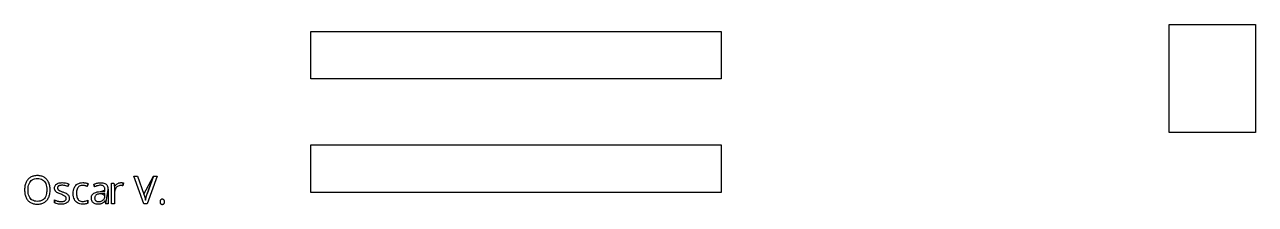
# Model space of a CAD drawing. Extents: x 17 to 302, y 169 to 210.
import ezdxf

# ---------------------------------------------------------------- set-up
doc = ezdxf.new("R2010")
doc.units = 0
doc.layers.get('0').update_dxf_attribs({"linetype": 'CONTINUOUS'})

msp = doc.modelspace()

# ---------------------------------------------------------------- linework, layer by layer
at = {"color": 7}
for points in [[(83.110615, 208.663876), (178.110691, 208.663876), (178.110691, 197.663867), (83.110615, 197.663867), (83.110615, 208.663876)], [(281.813011, 210.243879), (301.813028, 210.243879), (301.813028, 185.243859), (281.813011, 185.243859), (281.813011, 210.243879)], [(83.110615, 182.393854), (178.110691, 182.393854), (178.110691, 171.393845), (83.110615, 171.393845), (83.110615, 182.393854)], [(46.724852, 175.18952), (47.529047, 175.189525), (45.213127, 168.764713), (44.474845, 168.764713), (42.172108, 175.189525), (42.963124, 175.189525), (44.439688, 171.032294)], [(45.257077, 171.058656), (46.724852, 175.18952)], [(17.637417, 171.985904), (17.637417, 171.985904)], [(22.757052, 171.985904), (22.757052, 171.985904)], [(27.08567, 173.352609), (26.826392, 172.759346)], [(31.585665, 173.418518), (31.361544, 172.798888)], [(33.06224, 172.689029), (32.838118, 173.247135)], [(34.631084, 171.625552), (35.448468, 171.651919), (35.448468, 171.950747)], [(35.430894, 170.698305), (35.430894, 171.133364), (34.701401, 171.102602)], [(36.160387, 172.051822), (36.160387, 168.764709), (35.619859, 168.764709), (35.619859, 168.764709)], [(37.663319, 171.348696), (37.663319, 168.764709), (36.933826, 168.764709), (36.933826, 173.58112), (37.535877, 173.58112), (37.619373, 172.689029), (37.65453, 172.689029)], [(39.131094, 173.669011), (39.131094, 173.669011)], [(39.706778, 173.616276), (39.605703, 172.939518)], [(23.785364, 168.980045), (23.785364, 169.656804)], [(27.186744, 170.078675), (27.186744, 170.078675)], [(30.298075, 168.676818), (30.298075, 168.676818)], [(31.515357, 169.573303), (31.515357, 168.927307)], [(33.971904, 169.278869), (33.971904, 169.278869)], [(35.619859, 168.764709), (35.474835, 169.450256), (35.439679, 169.450256)], [(48.197021, 169.23053), (48.197021, 169.23053)]]:
    msp.add_lwpolyline(points, close=True, dxfattribs=at)
for points, knots in [([(22.757052, 171.985904), (22.742901, 171.665497), (22.716216, 171.061312), (22.451828, 170.224139), (22.01255, 169.541108), (21.406636, 169.030531), (20.647556, 168.730419), (19.80296, 168.648954), (18.95711, 168.728959), (18.190238, 169.021195), (17.581237, 169.524713), (17.143987, 170.208728), (16.891689, 171.054523), (16.822219, 171.992085), (16.891798, 172.927941), (17.145369, 173.768005), (17.584132, 174.447788), (18.194872, 174.94841), (18.963706, 175.23873), (19.809946, 175.318315), (20.653655, 175.237316), (21.410283, 174.938689), (22.014892, 174.430637), (22.453218, 173.74899), (22.716457, 172.911683), (22.742974, 172.306945), (22.757052, 171.985904)], [0, 0, 0, 0, 0.959004, 1.808374, 2.599691, 3.365287, 4.145849, 5.009599, 5.889169, 6.674617, 7.433634, 8.218806, 9.074966, 10.054065, 11.025405, 11.876199, 12.65877, 13.41756, 14.204514, 15.086702, 15.947727, 16.725702, 17.488423, 18.277436, 19.126582, 20.08751, 20.08751, 20.08751, 20.08751]), ([(17.637417, 171.985904), (17.647148, 171.717975), (17.66519, 171.22118), (17.848071, 170.540568), (18.16016, 169.995756), (18.606994, 169.600271), (19.17498, 169.37157), (19.809541, 169.310552), (20.443669, 169.371086), (21.011834, 169.598172), (21.454635, 169.993903), (21.760902, 170.53925), (21.935151, 171.219895), (21.982672, 171.983364), (21.935259, 172.745148), (21.761373, 173.420495), (21.456444, 173.962555), (21.015779, 174.356878), (20.449886, 174.583304), (19.815792, 174.643603), (19.179682, 174.582744), (18.608454, 174.354561), (18.160765, 173.959027), (17.848848, 173.41683), (17.665313, 172.742286), (17.647179, 172.250597), (17.637417, 171.985904)], [0, 0, 0, 0, 0.802433, 1.487873, 2.092479, 2.660242, 3.243645, 3.8981, 4.556163, 5.138608, 5.701721, 6.302599, 6.987759, 7.792289, 8.589253, 9.269278, 9.867223, 10.428246, 11.00838, 11.663746, 12.323051, 12.909158, 13.477656, 14.080582, 14.760377, 15.55307, 15.55307, 15.55307, 15.55307]), ([(25.2883, 170.97077), (25.152709, 171.022651), (24.908023, 171.116275), (24.587847, 171.260321), (24.343578, 171.394049), (24.160748, 171.530761), (24.017646, 171.672901), (23.905659, 171.828419), (23.826823, 172.00152), (23.781292, 172.193926), (23.763552, 172.451704), (23.803006, 172.763535), (23.972492, 173.092057), (24.251544, 173.35043), (24.619, 173.539054), (25.067943, 173.64874), (25.564455, 173.680422), (26.081721, 173.645042), (26.594646, 173.54129), (26.920813, 173.415957), (27.08567, 173.352609)], [0, 0, 0, 0, 0.435455, 0.785815, 1.052691, 1.269049, 1.468442, 1.655614, 1.840795, 2.035312, 2.245349, 2.614199, 2.962737, 3.331055, 3.736766, 4.18923, 4.707705, 5.223553, 5.741246, 6.270325, 6.270325, 6.270325, 6.270325]), ([(26.826392, 172.759346), (26.671555, 172.818502), (26.376732, 172.931139), (25.93493, 173.033014), (25.542894, 173.066112), (25.211464, 173.048742), (24.945738, 172.998536), (24.734799, 172.909551), (24.579441, 172.785308), (24.483907, 172.626136), (24.461036, 172.465856), (24.473129, 172.32688), (24.505983, 172.214148), (24.563482, 172.113025), (24.646738, 172.021891), (24.754779, 171.935696), (24.898793, 171.846338), (25.102598, 171.749799), (25.38458, 171.632375), (25.603756, 171.549431), (25.727758, 171.502505)], [0, 0, 0, 0, 0.496821, 0.945994, 1.355058, 1.672956, 1.939271, 2.16247, 2.35315, 2.526498, 2.705666, 2.828716, 2.943416, 3.055038, 3.174539, 3.311464, 3.468549, 3.681896, 3.987151, 4.384868, 4.384868, 4.384868, 4.384868]), ([(25.727758, 171.502505), (25.8992, 171.436651), (26.207404, 171.318265), (26.599563, 171.112289), (26.884307, 170.897552), (27.063872, 170.651259), (27.169732, 170.376271), (27.180948, 170.180063), (27.186744, 170.078675)], [0, 0, 0, 0, 0.55053, 0.989693, 1.326101, 1.609669, 1.893158, 2.196279, 2.196279, 2.196279, 2.196279]), ([(30.298075, 168.676818), (30.081047, 168.688502), (29.669688, 168.710647), (29.102999, 168.933993), (28.651562, 169.305633), (28.326327, 169.813818), (28.138717, 170.442659), (28.087133, 171.148443), (28.139315, 171.859334), (28.32941, 172.503896), (28.659394, 173.024708), (29.120277, 173.4075), (29.700935, 173.629494), (30.201489, 173.676652), (30.578411, 173.663476), (30.810477, 173.638438), (31.036727, 173.597559), (31.24626, 173.546139), (31.42963, 173.490083), (31.536588, 173.441027), (31.585665, 173.418518)], [0, 0, 0, 0, 0.648734, 1.229625, 1.792642, 2.375881, 3.012443, 3.741067, 4.488501, 5.140615, 5.736545, 6.311402, 6.906435, 7.57331, 7.804906, 8.037689, 8.272828, 8.494049, 8.684906, 8.846732, 8.846732, 8.846732, 8.846732]), ([(31.361544, 172.798888), (31.306433, 172.819811), (31.194049, 172.862477), (31.017715, 172.9152), (30.836071, 172.960511), (30.656961, 172.99566), (30.48794, 173.017764), (30.101152, 173.035332), (29.46703, 172.915682), (28.90868, 172.131658), (28.843353, 171.317754), (28.880983, 170.629029), (28.996579, 170.162346), (29.195731, 169.784559), (29.484648, 169.504491), (29.860175, 169.341784), (30.271715, 169.301672), (30.691215, 169.335087), (31.107226, 169.420574), (31.377026, 169.521537), (31.515357, 169.573303)], [0, 0, 0, 0, 0.176797, 0.360531, 0.551729, 0.738224, 0.908013, 1.061983, 1.903527, 2.696483, 3.749232, 4.29658, 4.766113, 5.17946, 5.56196, 5.949484, 6.383124, 6.788933, 7.20953, 7.652085, 7.652085, 7.652085, 7.652085]), ([(35.439679, 169.450256), (35.362145, 169.358176), (35.21694, 169.185729), (34.97572, 168.977015), (34.726276, 168.828545), (34.454705, 168.738695), (34.1535, 168.6869), (33.791378, 168.668974), (33.397788, 168.698563), (33.009828, 168.820873), (32.693498, 169.030237), (32.457914, 169.321106), (32.323077, 169.689126), (32.263819, 170.238579), (32.473186, 171.012758), (33.44745, 171.548768), (34.19414, 171.597206), (34.631084, 171.625552)], [0, 0, 0, 0, 0.360711, 0.675542, 0.952237, 1.225707, 1.528558, 1.866674, 2.311685, 2.705663, 3.073548, 3.433863, 3.809268, 4.231126, 5.089576, 6.019568, 7.331472, 7.331472, 7.331472, 7.331472]), ([(32.838118, 173.247135), (32.919072, 173.288478), (33.082891, 173.372139), (33.344565, 173.471975), (33.617893, 173.554212), (33.899204, 173.615157), (34.183698, 173.652156), (34.549102, 173.667145), (34.968594, 173.638813), (35.409394, 173.516553), (35.760348, 173.297482), (36.003318, 172.967241), (36.140288, 172.538964), (36.153312, 172.223313), (36.160387, 172.051822)], [0, 0, 0, 0, 0.272533, 0.551497, 0.838752, 1.128218, 1.414022, 1.698221, 2.224597, 2.668808, 3.058246, 3.441597, 3.873096, 4.386405, 4.386405, 4.386405, 4.386405]), ([(34.701401, 171.102602), (34.525523, 171.092637), (34.207124, 171.074596), (33.782502, 170.988859), (33.453703, 170.856739), (33.219468, 170.656494), (33.084983, 170.389478), (33.052775, 170.109408), (33.076341, 169.851931), (33.156751, 169.640618), (33.296349, 169.475196), (33.484609, 169.358987), (33.715525, 169.289505), (33.882759, 169.282568), (33.971904, 169.278869)], [0, 0, 0, 0, 0.527936, 0.955742, 1.29473, 1.580097, 1.85952, 2.16985, 2.413981, 2.629962, 2.837053, 3.051281, 3.285038, 3.551894, 3.551894, 3.551894, 3.551894]), ([(35.448468, 171.950747), (35.4443, 172.066313), (35.43663, 172.278949), (35.35691, 172.567772), (35.218, 172.796882), (35.007371, 172.955956), (34.734619, 173.043123), (34.392725, 173.06931), (33.987058, 173.026018), (33.527969, 172.899472), (33.223567, 172.761926), (33.06224, 172.689029)], [0, 0, 0, 0, 0.346034, 0.636688, 0.889248, 1.13541, 1.410585, 1.736921, 2.157868, 2.628344, 3.158843, 3.158843, 3.158843, 3.158843]), ([(37.65453, 172.689029), (37.715285, 172.787608), (37.832746, 172.978194), (38.051427, 173.222657), (38.29193, 173.419652), (38.554764, 173.563473), (38.837445, 173.653294), (39.032629, 173.663741), (39.131094, 173.669011)], [0, 0, 0, 0, 0.346828, 0.670535, 0.978845, 1.275127, 1.564726, 1.859548, 1.859548, 1.859548, 1.859548]), ([(39.605703, 172.939518), (39.542057, 172.952599), (39.420554, 172.977571), (39.244258, 172.99963), (39.007153, 173.012169), (38.703601, 172.97241), (38.355969, 172.804773), (38.062733, 172.536935), (37.831515, 172.195472), (37.686806, 171.787876), (37.67133, 171.498491), (37.663319, 171.348696)], [0, 0, 0, 0, 0.194877, 0.372027, 0.532351, 0.906933, 1.27583, 1.67198, 2.08476, 2.502412, 2.950594, 2.950594, 2.950594, 2.950594]), ([(39.131094, 173.669011), (39.199968, 173.667899), (39.333073, 173.665751), (39.525634, 173.648966), (39.647824, 173.626915), (39.706778, 173.616276)], [0, 0, 0, 0, 0.206627, 0.399324, 0.578976, 0.578976, 0.578976, 0.578976]), ([(44.439688, 171.032294), (44.49368, 170.874992), (44.599999, 170.565236), (44.735477, 170.100506), (44.808189, 169.79141), (44.84399, 169.639221)], [0, 0, 0, 0, 0.498895, 0.982414, 1.451388, 1.451388, 1.451388, 1.451388]), ([(44.84399, 169.639221), (44.88137, 169.797606), (44.956485, 170.115873), (45.094536, 170.589529), (45.202696, 170.901703), (45.257077, 171.058656)], [0, 0, 0, 0, 0.488156, 0.980931, 1.479208, 1.479208, 1.479208, 1.479208]), ([(23.785364, 169.656804), (23.863838, 169.619244), (24.021993, 169.543545), (24.271555, 169.452254), (24.528646, 169.377019), (24.788274, 169.320949), (25.044735, 169.28655), (25.331255, 169.274151), (25.631932, 169.289384), (25.93002, 169.346902), (26.171962, 169.445525), (26.355742, 169.591648), (26.464373, 169.791325), (26.493028, 170.000556), (26.466663, 170.198419), (26.3795, 170.366351), (26.22963, 170.518255), (25.999364, 170.660078), (25.679872, 170.815373), (25.42921, 170.914849), (25.2883, 170.97077)], [0, 0, 0, 0, 0.260873, 0.52576, 0.796091, 1.064004, 1.321831, 1.571352, 1.9235, 2.222711, 2.47805, 2.700772, 2.912555, 3.14289, 3.323404, 3.503231, 3.699747, 3.956311, 4.310393, 4.765003, 4.765003, 4.765003, 4.765003]), ([(27.186744, 170.078675), (27.17748, 169.938642), (27.159704, 169.669926), (26.980254, 169.302639), (26.687568, 169.017586), (26.295793, 168.815334), (25.815192, 168.697777), (25.268221, 168.665838), (24.715439, 168.696595), (24.205245, 168.784661), (23.918225, 168.918221), (23.785364, 168.980045)], [0, 0, 0, 0, 0.417787, 0.801712, 1.194628, 1.624317, 2.108578, 2.66864, 3.261395, 3.769593, 4.207581, 4.207581, 4.207581, 4.207581]), ([(31.515357, 168.927307), (31.400118, 168.876635), (31.158161, 168.770244), (30.744227, 168.691469), (30.452124, 168.681877), (30.298075, 168.676818)], [0, 0, 0, 0, 0.37674, 0.791003, 1.253266, 1.253266, 1.253266, 1.253266]), ([(33.971904, 169.278869), (34.113524, 169.28567), (34.38143, 169.298535), (34.752306, 169.426396), (35.054086, 169.638478), (35.276777, 169.930526), (35.410488, 170.294875), (35.423837, 170.558776), (35.430894, 170.698305)], [0, 0, 0, 0, 0.42367, 0.801469, 1.159495, 1.514933, 1.886889, 2.304172, 2.304172, 2.304172, 2.304172]), ([(48.197021, 169.23053), (48.199373, 169.290989), (48.203741, 169.403295), (48.248101, 169.557234), (48.323993, 169.679901), (48.431195, 169.76816), (48.565789, 169.819205), (48.716718, 169.83297), (48.868967, 169.819038), (49.007576, 169.76802), (49.119834, 169.680542), (49.201557, 169.558226), (49.247857, 169.40367), (49.260579, 169.232072), (49.247648, 169.061039), (49.200077, 168.908754), (49.117321, 168.787192), (49.005213, 168.698745), (48.867406, 168.646757), (48.720436, 168.632497), (48.576554, 168.646054), (48.44849, 168.693601), (48.337299, 168.771928), (48.251767, 168.890276), (48.204137, 169.049234), (48.199535, 169.166481), (48.197021, 169.23053)], [0, 0, 0, 0, 0.181033, 0.33628, 0.474916, 0.607424, 0.745202, 0.900174, 1.058544, 1.20042, 1.33712, 1.478441, 1.634558, 1.815675, 1.992192, 2.146445, 2.288655, 2.426683, 2.568137, 2.724349, 2.866055, 2.998156, 3.129673, 3.268406, 3.427761, 3.619622, 3.619622, 3.619622, 3.619622])]:
    msp.add_open_spline(points, degree=3, knots=knots, dxfattribs=at)

doc.saveas('drawing.dxf')
